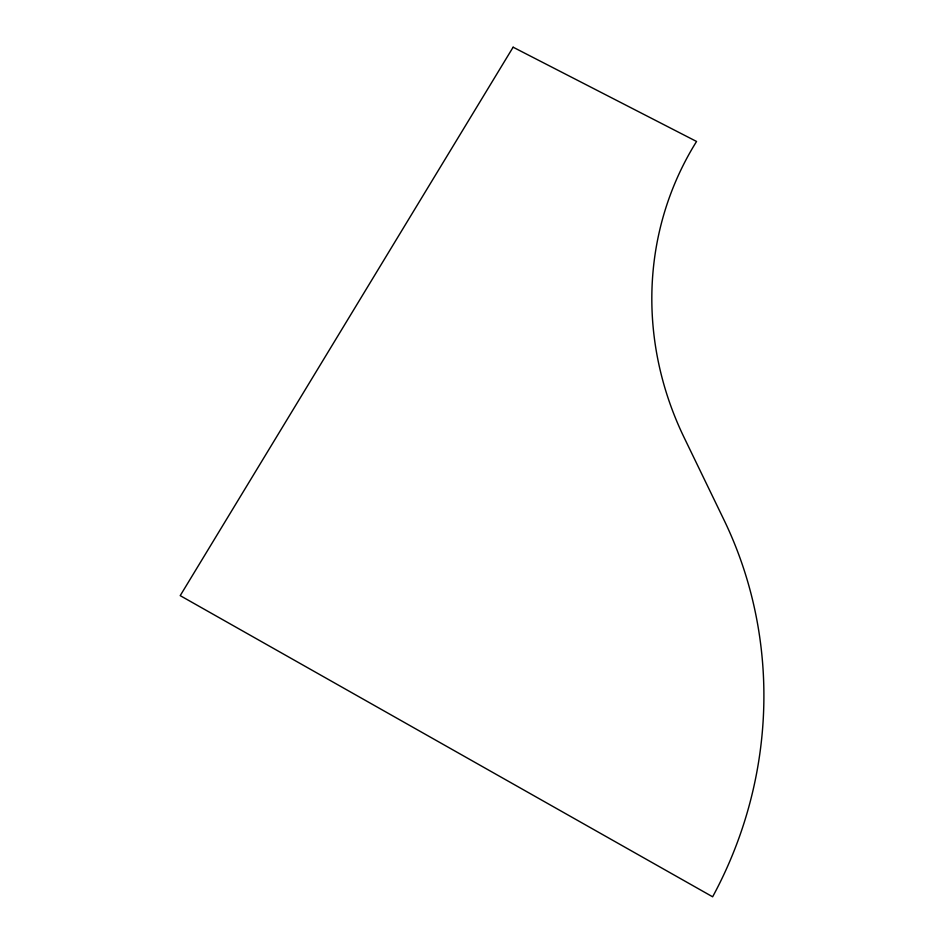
<?xml version="1.0" encoding="UTF-8"?>
<svg xmlns="http://www.w3.org/2000/svg" width="944" height="944" viewBox="0 0 944 944"><rect width="100%" height="100%" fill="white"/><g stroke="black" fill="none" stroke-linecap="round" stroke-linejoin="round"><path stroke-width="1.42" d="M513.123 47.2L180.21 595.64L712.637 896.8A412.563 397.259 -56.9 0 0 723.918 519.778L684.152 437.603A334.919 313.042 28.6 0 1 696.554 141.47L513.123 47.2"/></g></svg>
